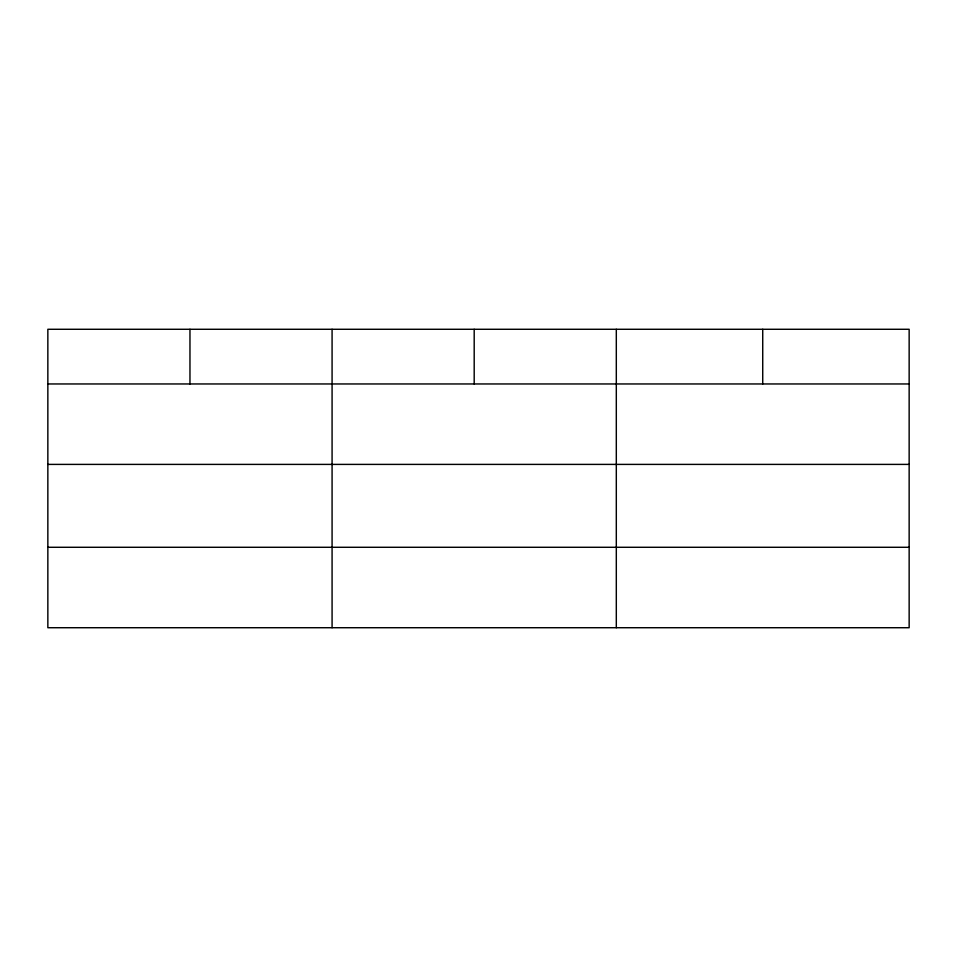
<?xml version="1.0" encoding="UTF-8"?>
<svg xmlns="http://www.w3.org/2000/svg" width="957" height="957" viewBox="0 0 957 957"><rect width="100%" height="100%" fill="white"/><g stroke="black" fill="none" stroke-linecap="round" stroke-linejoin="round"><path stroke-width="1.44" d="M909.15 464.396L909.15 329.28L47.85 329.28L47.85 627.72L909.15 627.72L909.15 464.396L47.85 464.396M47.85 383.96L909.15 383.96M47.85 547.284L909.15 547.284M762.729 329.28L762.729 383.96M616.308 329.28L616.308 627.72M474.193 329.28L474.193 383.96M332.079 329.28L332.079 627.72M189.965 329.28L189.965 383.96"/></g></svg>
